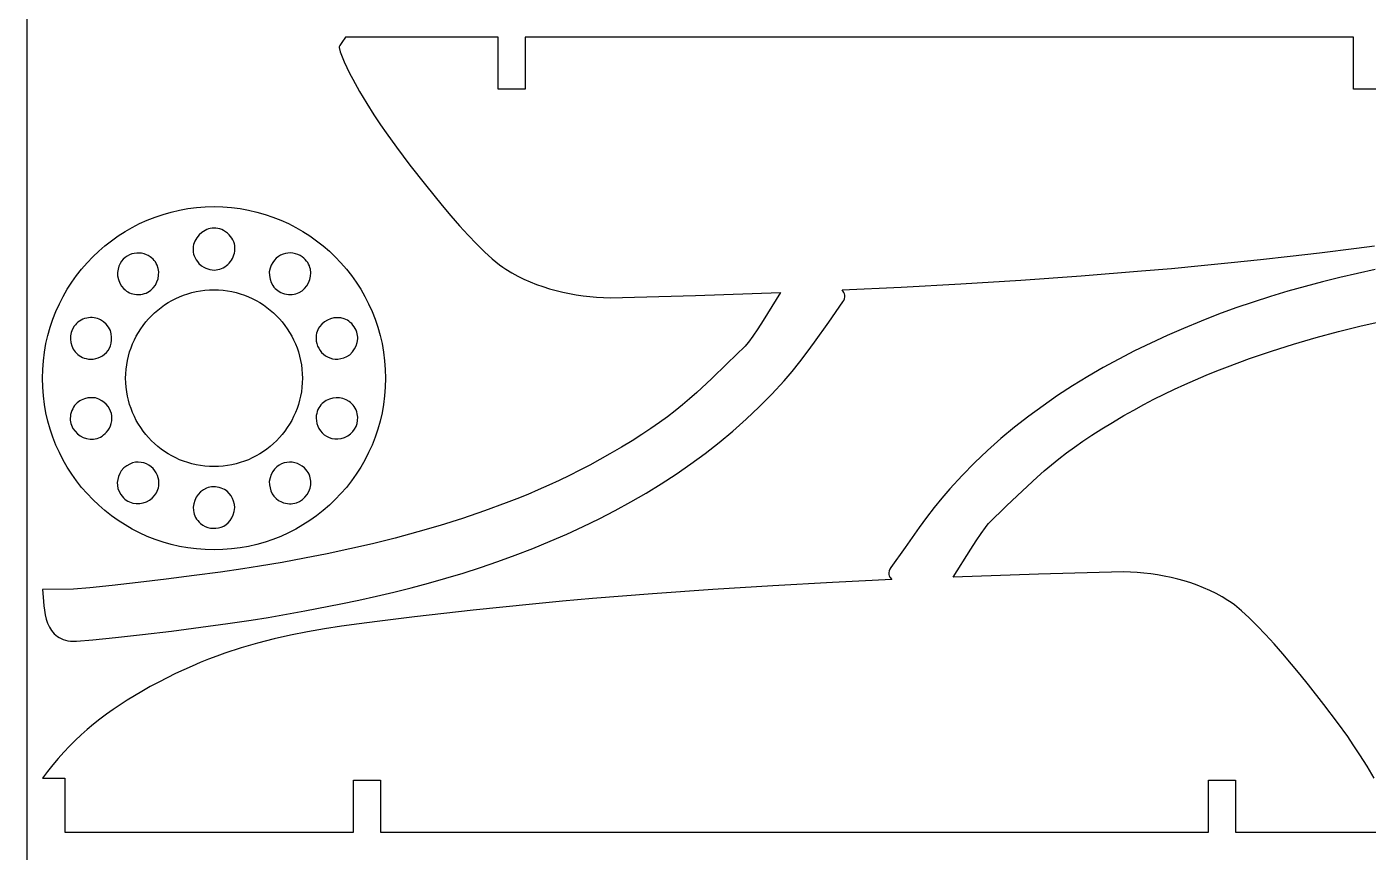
# Model space of a CAD drawing. Extents: x 169 to 749, y 15 to 895.
# Drawn here: x 458.7 to 587.7, y 253 to 332.3 of the extents above; entities that cross this region are included whole.
import ezdxf

# ---------------------------------------------------------------- set-up
doc = ezdxf.new("R2010")
doc.units = 0
doc.layers.get('0').update_dxf_attribs({"linetype": 'CONTINUOUS'})

msp = doc.modelspace()

# ---------------------------------------------------------------- linework, layer by layer
at = {"color": 0}
msp.add_line((458.703243, 895.036023), (458.703243, 15.036023), dxfattribs=at)
at = {"color": 4}
for p, q in [((488.754058, 330.41532), (488.74033, 330.341421)), ((488.74033, 330.341421), (488.858505, 329.922889)), ((488.810493, 330.528996), (488.754058, 330.41532)), ((489.003055, 330.823821), (488.810493, 330.528996)), ((489.36793, 331.320321), (489.003055, 330.823821)), ((504.04293, 331.320621), (489.36793, 331.320321)), ((504.04273, 326.321621), (504.04293, 331.320621)), ((506.64243, 331.320621), (506.64233, 326.321721)), ((586.31863, 331.322221), (506.64243, 331.320621)), ((586.31913, 326.323321), (586.31863, 331.322221)), ((488.858505, 329.922889), (489.024136, 329.4597)), ((489.024136, 329.4597), (489.231755, 328.958709)), ((489.231755, 328.958709), (489.475898, 328.426768)), ((489.475898, 328.426768), (489.751096, 327.870732)), ((489.751096, 327.870732), (490.051885, 327.297456)), ((490.051885, 327.297456), (490.708368, 326.126596)), ((490.708368, 326.126596), (491.401615, 324.969021)), ((506.64233, 326.321721), (504.04273, 326.321621)), ((588.91863, 326.323321), (586.31913, 326.323321)), ((491.401615, 324.969021), (492.087895, 323.879562)), ((492.087895, 323.879562), (492.723477, 322.913051)), ((492.723477, 322.913051), (493.26463, 322.124321)), ((493.26463, 322.124321), (494.258854, 320.748687)), ((494.258854, 320.748687), (495.545701, 319.040432)), ((495.545701, 319.040432), (497.042484, 317.128324)), ((497.042484, 317.128324), (497.843763, 316.136066)), ((497.843763, 316.136066), (498.666518, 315.141134)), ((473.384615, 314.706419), (474.197153, 314.851523)), ((474.197153, 314.851523), (475.022911, 314.956452)), ((475.022911, 314.956452), (475.860853, 315.02017)), ((475.860853, 315.02017), (476.70994, 315.04164)), ((476.70994, 315.04164), (477.559028, 315.02017)), ((477.559028, 315.02017), (478.39697, 314.956452)), ((478.39697, 314.956452), (479.222728, 314.851523)), ((479.222728, 314.851523), (480.035266, 314.706419)), ((498.666518, 315.141134), (499.500414, 314.159622)), ((469.556507, 313.414561), (470.287395, 313.744988)), ((470.287395, 313.744988), (471.036686, 314.040424)), ((471.036686, 314.040424), (471.803345, 314.299833)), ((471.803345, 314.299833), (472.586333, 314.522176)), ((472.586333, 314.522176), (473.384615, 314.706419)), ((480.035266, 314.706419), (480.833548, 314.522176)), ((480.833548, 314.522176), (481.616536, 314.299833)), ((481.616536, 314.299833), (482.383195, 314.040424)), ((482.383195, 314.040424), (483.132486, 313.744988)), ((483.132486, 313.744988), (483.863374, 313.414561)), ((499.500414, 314.159622), (500.335116, 313.207629)), ((467.484633, 312.223699), (468.15409, 312.65288)), ((468.15409, 312.65288), (468.84506, 313.050179)), ((468.84506, 313.050179), (469.556507, 313.414561)), ((483.863374, 313.414561), (484.574821, 313.050179)), ((484.574821, 313.050179), (485.265791, 312.65288)), ((485.265791, 312.65288), (485.935248, 312.223699)), ((500.335116, 313.207629), (501.160287, 312.301249)), ((501.160287, 312.301249), (501.965591, 311.456579)), ((465.615712, 310.75524), (466.214408, 311.273843)), ((466.214408, 311.273843), (466.837727, 311.763675)), ((466.837727, 311.763675), (467.484633, 312.223699)), ((485.935248, 312.223699), (486.582154, 311.763675)), ((486.582154, 311.763675), (487.205473, 311.273843)), ((487.205473, 311.273843), (487.804169, 310.75524)), ((501.965591, 311.456579), (502.740694, 310.689715)), ((583.04013, 310.602521), (586.622906, 311.041937)), ((586.622906, 311.041937), (588.350744, 311.269031)), ((464.496341, 309.635868), (465.042678, 310.208902)), ((465.042678, 310.208902), (465.615712, 310.75524)), ((487.804169, 310.75524), (488.377203, 310.208902)), ((488.377203, 310.208902), (488.92354, 309.635868)), ((502.740694, 310.689715), (503.475258, 310.016753)), ((503.475258, 310.016753), (504.158949, 309.45379)), ((574.544506, 309.660905), (577.394745, 309.959517)), ((577.394745, 309.959517), (580.227521, 310.273293)), ((580.227521, 310.273293), (583.04013, 310.602521)), ((463.027881, 307.766948), (463.487906, 308.413854)), ((463.487906, 308.413854), (463.977738, 309.037173)), ((463.977738, 309.037173), (464.496341, 309.635868)), ((488.92354, 309.635868), (489.442143, 309.037173)), ((489.442143, 309.037173), (489.931975, 308.413854)), ((489.931975, 308.413854), (490.392, 307.766948)), ((504.158949, 309.45379), (504.478487, 309.218588)), ((504.478487, 309.218588), (504.78143, 309.016921)), ((504.78143, 309.016921), (505.34952, 308.677918)), ((505.34952, 308.677918), (505.929898, 308.363882)), ((560.126005, 308.385184), (565.916052, 308.853158)), ((565.916052, 308.853158), (568.802456, 309.108014)), ((568.802456, 309.108014), (571.679509, 309.377166)), ((571.679509, 309.377166), (574.544506, 309.660905)), ((586.703953, 308.615983), (585.020801, 308.222526)), ((588.398097, 308.990204), (586.703953, 308.615983)), ((462.5987, 307.097491), (463.027881, 307.766948)), ((490.392, 307.766948), (490.82118, 307.097491)), ((505.929898, 308.363882), (506.521641, 308.074246)), ((506.521641, 308.074246), (507.123826, 307.808445)), ((507.123826, 307.808445), (507.735529, 307.565911)), ((507.735529, 307.565911), (508.355828, 307.34608)), ((508.355828, 307.34608), (508.983799, 307.148384)), ((508.983799, 307.148384), (509.618518, 306.972259)), ((537.13253, 307.027421), (542.812632, 307.294361)), ((542.812632, 307.294361), (548.552665, 307.608095)), ((548.552665, 307.608095), (554.331, 307.970932)), ((554.331, 307.970932), (560.126005, 308.385184)), ((581.677828, 307.366265), (580.013183, 306.897641)), ((583.34623, 307.806923), (581.677828, 307.366265)), ((585.020801, 308.222526), (583.34623, 307.806923)), ((461.837019, 305.695073), (462.201401, 306.40652)), ((462.201401, 306.40652), (462.5987, 307.097491)), ((490.82118, 307.097491), (491.21848, 306.40652)), ((491.21848, 306.40652), (491.582862, 305.695073)), ((509.618518, 306.972259), (510.259063, 306.817136)), ((510.259063, 306.817136), (510.90451, 306.682451)), ((510.90451, 306.682451), (511.553935, 306.567638)), ((511.553935, 306.567638), (512.206416, 306.472129)), ((512.206416, 306.472129), (512.86103, 306.395359)), ((512.86103, 306.395359), (513.516852, 306.336762)), ((513.516852, 306.336762), (514.17296, 306.295771)), ((514.17296, 306.295771), (514.82843, 306.271821)), ((514.82843, 306.271821), (523.018955, 306.509459)), ((523.018955, 306.509459), (531.20843, 306.776721)), ((531.20843, 306.776721), (529.531968, 304.103459)), ((535.847229, 303.933006), (537.20833, 305.872521)), ((537.297093, 306.789534), (537.13253, 307.027421)), ((537.20833, 305.872521), (537.297087, 306.022788)), ((537.297087, 306.022788), (537.361355, 306.187784)), ((537.368429, 306.667407), (537.297093, 306.789534)), ((537.361355, 306.187784), (537.397837, 306.360673)), ((537.40323, 306.534621), (537.368429, 306.667407)), ((537.397837, 306.360673), (537.40323, 306.534621)), ((576.685515, 305.864853), (575.017668, 305.294869)), ((578.349883, 306.39814), (576.685515, 305.864853)), ((580.013183, 306.897641), (578.349883, 306.39814)), ((461.211156, 304.214894), (461.506592, 304.964185)), ((461.506592, 304.964185), (461.837019, 305.695073)), ((491.582862, 305.695073), (491.913289, 304.964185)), ((491.913289, 304.964185), (492.208725, 304.214894)), ((573.343929, 304.685279), (571.661888, 304.033171)), ((575.017668, 305.294869), (573.343929, 304.685279)), ((460.729404, 302.665248), (460.951748, 303.448236)), ((460.951748, 303.448236), (461.211156, 304.214894)), ((492.208725, 304.214894), (492.468133, 303.448236)), ((492.468133, 303.448236), (492.690477, 302.665248)), ((529.014201, 303.302203), (528.529173, 302.579388)), ((529.531968, 304.103459), (529.014201, 303.302203)), ((534.477643, 301.997896), (535.847229, 303.933006)), ((569.96913, 303.335636), (568.385996, 302.644861)), ((571.661888, 304.033171), (569.96913, 303.335636)), ((584.89249, 303.027357), (587.069182, 303.5693)), ((587.069182, 303.5693), (589.250107, 304.072239)), ((460.545162, 301.866966), (460.729404, 302.665248)), ((492.690477, 302.665248), (492.874719, 301.866966)), ((528.112983, 302.000825), (527.941983, 301.786202)), ((528.529173, 302.579388), (528.112983, 302.000825)), ((533.776341, 301.043355), (534.477643, 301.997896)), ((568.385996, 302.644861), (566.819976, 301.922784)), ((580.567918, 301.817036), (582.724058, 302.444053)), ((582.724058, 302.444053), (584.89249, 303.027357)), ((460.295128, 300.228669), (460.400058, 301.054428)), ((460.400058, 301.054428), (460.545162, 301.866966)), ((492.874719, 301.866966), (493.019823, 301.054428)), ((493.019823, 301.054428), (493.124753, 300.228669)), ((527.80173, 301.632321), (526.078509, 299.945134)), ((527.941983, 301.786202), (527.80173, 301.632321)), ((533.056926, 300.103549), (533.776341, 301.043355)), ((565.272493, 301.168314), (563.744968, 300.380359)), ((566.819976, 301.922784), (565.272493, 301.168314)), ((576.308629, 300.42244), (578.428098, 301.14395)), ((578.428098, 301.14395), (580.567918, 301.817036)), ((460.20994, 298.54164), (460.23141, 299.390728)), ((460.23141, 299.390728), (460.295128, 300.228669)), ((493.124753, 300.228669), (493.188471, 299.390728)), ((493.188471, 299.390728), (493.20994, 298.54164)), ((526.078509, 299.945134), (524.556479, 298.47586)), ((532.314066, 299.183023), (533.056926, 300.103549)), ((562.238823, 299.557829), (560.755479, 298.699632)), ((563.744968, 300.380359), (562.238823, 299.557829)), ((573.176397, 299.244232), (574.21354, 299.650153)), ((574.21354, 299.650153), (576.308629, 300.42244)), ((460.23141, 297.692552), (460.20994, 298.54164)), ((493.20994, 298.54164), (493.188471, 297.692552)), ((524.556479, 298.47586), (523.148803, 297.171308)), ((530.36528, 297.011443), (531.54243, 298.286321)), ((531.54243, 298.286321), (532.314066, 299.183023)), ((560.755479, 298.699632), (559.296358, 297.804677)), ((570.11262, 297.943826), (571.125433, 298.391362)), ((571.125433, 298.391362), (572.14686, 298.824733)), ((572.14686, 298.824733), (573.176397, 299.244232)), ((460.295128, 296.854611), (460.23141, 297.692552)), ((460.400058, 296.028852), (460.295128, 296.854611)), ((493.124753, 296.854611), (493.019823, 296.028852)), ((493.188471, 297.692552), (493.124753, 296.854611)), ((523.148803, 297.171308), (522.46071, 296.564179)), ((529.151113, 295.783143), (530.36528, 297.011443)), ((557.86288, 296.871873), (556.456469, 295.900129)), ((559.296358, 297.804677), (557.86288, 296.871873)), ((567.130898, 296.513276), (568.114848, 297.005077)), ((568.114848, 297.005077), (569.108924, 297.481829)), ((569.108924, 297.481829), (570.11262, 297.943826)), ((460.545162, 295.216314), (460.400058, 296.028852)), ((493.019823, 296.028852), (492.874719, 295.216314)), ((521.768643, 295.978284), (521.061745, 295.406972)), ((522.46071, 296.564179), (521.768643, 295.978284)), ((527.901352, 294.60033), (529.151113, 295.783143)), ((556.456469, 295.900129), (555.078545, 294.888354)), ((565.195385, 295.48335), (566.157575, 296.006132)), ((566.157575, 296.006132), (567.130898, 296.513276)), ((460.729404, 294.418032), (460.545162, 295.216314)), ((460.951748, 293.635044), (460.729404, 294.418032)), ((492.690477, 294.418032), (492.468133, 293.635044)), ((492.874719, 295.216314), (492.690477, 294.418032)), ((519.560041, 294.281505), (518.743526, 293.714051)), ((520.329163, 294.843596), (519.560041, 294.281505)), ((521.061745, 295.406972), (520.329163, 294.843596)), ((526.617418, 293.461913), (527.901352, 294.60033)), ((555.078545, 294.888354), (553.730529, 293.835456)), ((562.106367, 293.6658), (563.130192, 294.289238)), ((563.130192, 294.289238), (564.24483, 294.944636)), ((564.24483, 294.944636), (565.195385, 295.48335)), ((461.211156, 292.868386), (460.951748, 293.635044)), ((492.468133, 293.635044), (492.208725, 292.868386)), ((517.868762, 293.134585), (516.924894, 292.536457)), ((518.743526, 293.714051), (517.868762, 293.134585)), ((525.300732, 292.366801), (526.617418, 293.461913)), ((553.730529, 293.835456), (552.413843, 292.740344)), ((560.287735, 292.488206), (561.162499, 293.067673)), ((561.162499, 293.067673), (562.106367, 293.6658)), ((461.506592, 292.119095), (461.211156, 292.868386)), ((461.837019, 291.388207), (461.506592, 292.119095)), ((491.913289, 292.119095), (491.582862, 291.388207)), ((492.208725, 292.868386), (491.913289, 292.119095)), ((515.901068, 291.913019), (514.78643, 291.257621)), ((516.924894, 292.536457), (515.901068, 291.913019)), ((523.952716, 291.313903), (525.300732, 292.366801)), ((552.413843, 292.740344), (551.129909, 291.601927)), ((558.702098, 291.358662), (559.47122, 291.920752)), ((559.47122, 291.920752), (560.287735, 292.488206)), ((462.201401, 290.676759), (461.837019, 291.388207)), ((462.5987, 289.985789), (462.201401, 290.676759)), ((491.21848, 290.676759), (490.82118, 289.985789)), ((491.582862, 291.388207), (491.21848, 290.676759)), ((513.835876, 290.718907), (512.873686, 290.196125)), ((514.78643, 291.257621), (513.835876, 290.718907)), ((522.574792, 290.302128), (523.952716, 291.313903)), ((549.880148, 290.419114), (548.665981, 289.190814)), ((551.129909, 291.601927), (549.880148, 290.419114)), ((557.262618, 290.223973), (557.969516, 290.795285)), ((557.969516, 290.795285), (558.702098, 291.358662)), ((463.027881, 289.316332), (462.5987, 289.985789)), ((463.487906, 288.669426), (463.027881, 289.316332)), ((490.392, 289.316332), (489.931975, 288.669426)), ((490.82118, 289.985789), (490.392, 289.316332)), ((510.916413, 289.19718), (509.922337, 288.720428)), ((511.900363, 289.688981), (510.916413, 289.19718)), ((512.873686, 290.196125), (511.900363, 289.688981)), ((519.734903, 288.39758), (521.16838, 289.330384)), ((521.16838, 289.330384), (522.574792, 290.302128)), ((548.665981, 289.190814), (547.48883, 287.915936)), ((555.882458, 289.030949), (556.57055, 289.638078)), ((556.57055, 289.638078), (557.262618, 290.223973)), ((463.977738, 288.046107), (463.487906, 288.669426)), ((464.496341, 287.447412), (463.977738, 288.046107)), ((489.442143, 288.046107), (488.92354, 287.447412)), ((489.931975, 288.669426), (489.442143, 288.046107)), ((507.905828, 287.810895), (506.884401, 287.377524)), ((508.918641, 288.258431), (507.905828, 287.810895)), ((509.922337, 288.720428), (508.918641, 288.258431)), ((518.275782, 287.502625), (519.734903, 288.39758)), ((547.48883, 287.915936), (546.717195, 287.019234)), ((554.474782, 287.726397), (555.882458, 289.030949)), ((465.042678, 286.874377), (464.496341, 287.447412)), ((465.615712, 286.32804), (465.042678, 286.874377)), ((488.377203, 286.874377), (487.804169, 286.32804)), ((488.92354, 287.447412), (488.377203, 286.874377)), ((504.817721, 286.552104), (502.722632, 285.779817)), ((505.854864, 286.958026), (504.817721, 286.552104)), ((506.884401, 287.377524), (505.854864, 286.958026)), ((515.286293, 285.821898), (516.792438, 286.644428)), ((516.792438, 286.644428), (518.275782, 287.502625)), ((546.717195, 287.019234), (545.974335, 286.098708)), ((552.952752, 286.257123), (554.474782, 287.726397)), ((466.214408, 285.809437), (465.615712, 286.32804)), ((466.837727, 285.319605), (466.214408, 285.809437)), ((467.484633, 284.85958), (466.837727, 285.319605)), ((486.582154, 285.319605), (485.935248, 284.85958)), ((487.205473, 285.809437), (486.582154, 285.319605)), ((487.804169, 286.32804), (487.205473, 285.809437)), ((502.722632, 285.779817), (500.603163, 285.058307)), ((513.758768, 285.033943), (515.286293, 285.821898)), ((545.974335, 286.098708), (545.25492, 285.158902)), ((551.22953, 284.569936), (552.952752, 286.257123)), ((468.15409, 284.4304), (467.484633, 284.85958)), ((468.84506, 284.033101), (468.15409, 284.4304)), ((469.556507, 283.668719), (468.84506, 284.033101)), ((484.574821, 284.033101), (483.863374, 283.668719)), ((485.265791, 284.4304), (484.574821, 284.033101)), ((485.935248, 284.85958), (485.265791, 284.4304)), ((498.463343, 284.385221), (496.307203, 283.758204)), ((500.603163, 285.058307), (498.463343, 284.385221)), ((510.645265, 283.557396), (512.211285, 284.279473)), ((512.211285, 284.279473), (513.758768, 285.033943)), ((544.553618, 284.204361), (543.184032, 282.269252)), ((545.25492, 285.158902), (544.553618, 284.204361)), ((550.502088, 283.622869), (550.918278, 284.201432)), ((550.918278, 284.201432), (551.089278, 284.416055)), ((551.089278, 284.416055), (551.22953, 284.569936)), ((470.287395, 283.338291), (469.556507, 283.668719)), ((471.036686, 283.042855), (470.287395, 283.338291)), ((471.803345, 282.783447), (471.036686, 283.042855)), ((472.586333, 282.561104), (471.803345, 282.783447)), ((481.616536, 282.783447), (480.833548, 282.561104)), ((482.383195, 283.042855), (481.616536, 282.783447)), ((483.132486, 283.338291), (482.383195, 283.042855)), ((483.863374, 283.668719), (483.132486, 283.338291)), ((491.962078, 282.632957), (489.781154, 282.130018)), ((494.138771, 283.1749), (491.962078, 282.632957)), ((496.307203, 283.758204), (494.138771, 283.1749)), ((507.369373, 282.169086), (509.06213, 282.866621)), ((509.06213, 282.866621), (510.645265, 283.557396)), ((549.499293, 282.098798), (550.01706, 282.900055)), ((550.01706, 282.900055), (550.502088, 283.622869)), ((473.384615, 282.376861), (472.586333, 282.561104)), ((474.197153, 282.231757), (473.384615, 282.376861)), ((475.022911, 282.126828), (474.197153, 282.231757)), ((475.860853, 282.06311), (475.022911, 282.126828)), ((476.70994, 282.04164), (475.860853, 282.06311)), ((477.559028, 282.06311), (476.70994, 282.04164)), ((478.39697, 282.126828), (477.559028, 282.06311)), ((479.222728, 282.231757), (478.39697, 282.126828)), ((480.035266, 282.376861), (479.222728, 282.231757)), ((480.833548, 282.561104), (480.035266, 282.376861)), ((487.600027, 281.66373), (485.422728, 281.231737)), ((489.781154, 282.130018), (487.600027, 281.66373)), ((504.013593, 280.907388), (505.687332, 281.516978)), ((505.687332, 281.516978), (507.369373, 282.169086)), ((543.184032, 282.269252), (541.82293, 280.329736)), ((547.82283, 279.425536), (549.499293, 282.098798)), ((479.479338, 280.21175), (477.318188, 279.905207)), ((481.09573, 280.461221), (479.479338, 280.21175)), ((483.253286, 280.831686), (481.09573, 280.461221)), ((485.422728, 281.231737), (483.253286, 280.831686)), ((500.681378, 279.804117), (502.345746, 280.337404)), ((502.345746, 280.337404), (504.013593, 280.907388)), ((541.669905, 280.014461), (541.633424, 279.841542)), ((541.734174, 280.179467), (541.669905, 280.014461)), ((541.82293, 280.329736), (541.734174, 280.179467)), ((469.404884, 278.892466), (466.903391, 278.606954)), ((472.097093, 279.220634), (469.404884, 278.892466)), ((474.796151, 279.566524), (472.097093, 279.220634)), ((477.318188, 279.905207), (474.796151, 279.566524)), ((495.68503, 278.395334), (497.353432, 278.835992)), ((497.353432, 278.835992), (499.018078, 279.304616)), ((499.018078, 279.304616), (500.681378, 279.804117)), ((536.218629, 278.907896), (530.478596, 278.594161)), ((541.89873, 279.174836), (536.218629, 278.907896)), ((541.633424, 279.841542), (541.62803, 279.667536)), ((541.62803, 279.667536), (541.662832, 279.534808)), ((541.662832, 279.534808), (541.734168, 279.412711)), ((541.734168, 279.412711), (541.89873, 279.174836)), ((556.012305, 279.692786), (547.82283, 279.425536)), ((564.20283, 279.930336), (556.012305, 279.692786)), ((564.858301, 279.906387), (564.20283, 279.930336)), ((565.514409, 279.865399), (564.858301, 279.906387)), ((566.170231, 279.806807), (565.514409, 279.865399)), ((566.824845, 279.730044), (566.170231, 279.806807)), ((567.477326, 279.634543), (566.824845, 279.730044)), ((568.126751, 279.519737), (567.477326, 279.634543)), ((568.772198, 279.385061), (568.126751, 279.519737)), ((569.412743, 279.229948), (568.772198, 279.385061)), ((570.047462, 279.053832), (569.412743, 279.229948)), ((570.675433, 278.856146), (570.047462, 279.053832)), ((571.295732, 278.636323), (570.675433, 278.856146)), ((463.20803, 278.263621), (460.20993, 278.232221)), ((460.20993, 278.232221), (460.260793, 277.481269)), ((460.260793, 277.481269), (460.332318, 276.652454)), ((464.776484, 278.389028), (463.20803, 278.263621)), ((466.903391, 278.606954), (464.776484, 278.389028)), ((490.633164, 277.212053), (492.327308, 277.586274)), ((492.327308, 277.586274), (494.01046, 277.979731)), ((494.01046, 277.979731), (495.68503, 278.395334)), ((518.905255, 277.817061), (513.115209, 277.349074)), ((524.700261, 278.23132), (518.905255, 277.817061)), ((530.478596, 278.594161), (524.700261, 278.23132)), ((571.907435, 278.393797), (571.295732, 278.636323)), ((572.50962, 278.128002), (571.907435, 278.393797)), ((573.101363, 277.838371), (572.50962, 278.128002)), ((573.681741, 277.524338), (573.101363, 277.838371)), ((574.24983, 277.185336), (573.681741, 277.524338)), ((460.332318, 276.652454), (460.388561, 276.22682)), ((460.388561, 276.22682), (460.465249, 275.803288)), ((481.91313, 275.527621), (485.460654, 276.1757)), ((485.460654, 276.1757), (488.925615, 276.854157)), ((488.925615, 276.854157), (490.633164, 277.212053)), ((501.636516, 276.242673), (498.80374, 275.928881)), ((504.486755, 276.541299), (501.636516, 276.242673)), ((507.351752, 276.825048), (504.486755, 276.541299)), ((510.228805, 277.094211), (507.351752, 276.825048)), ((513.115209, 277.349074), (510.228805, 277.094211)), ((574.552774, 276.983669), (574.24983, 277.185336)), ((574.872312, 276.748467), (574.552774, 276.983669)), ((575.556003, 276.185504), (574.872312, 276.748467)), ((576.290567, 275.512542), (575.556003, 276.185504)), ((460.465249, 275.803288), (460.567475, 275.389046)), ((460.567475, 275.389046), (460.70033, 274.991284)), ((460.70033, 274.991284), (460.86891, 274.617189)), ((475.434584, 274.5925), (478.055245, 274.944352)), ((478.055245, 274.944352), (480.281951, 275.264677)), ((480.281951, 275.264677), (481.91313, 275.527621)), ((490.680517, 274.933135), (488.988702, 274.692578)), ((492.408355, 275.160224), (490.680517, 274.933135)), ((495.99113, 275.599636), (492.408355, 275.160224)), ((498.80374, 275.928881), (495.99113, 275.599636)), ((577.06567, 274.745678), (576.290567, 275.512542)), ((460.86891, 274.617189), (461.078305, 274.273953)), ((461.078305, 274.273953), (461.199901, 274.116152)), ((461.199901, 274.116152), (461.333611, 273.968762)), ((461.333611, 273.968762), (461.480071, 273.832681)), ((461.480071, 273.832681), (461.639918, 273.708807)), ((461.639918, 273.708807), (461.813789, 273.598039)), ((461.813789, 273.598039), (462.002321, 273.501276)), ((465.043865, 273.386841), (467.22461, 273.60629)), ((467.22461, 273.60629), (469.817694, 273.897617)), ((469.817694, 273.897617), (472.621543, 274.234971)), ((472.621543, 274.234971), (475.434584, 274.5925)), ((484.081811, 273.826001), (482.486505, 273.467473)), ((485.694107, 274.145421), (484.081811, 273.826001)), ((487.328152, 274.432143), (485.694107, 274.145421)), ((488.988702, 274.692578), (487.328152, 274.432143)), ((577.870974, 273.901008), (577.06567, 274.745678)), ((578.696145, 272.994628), (577.870974, 273.901008)), ((462.002321, 273.501276), (462.206149, 273.419417)), ((462.206149, 273.419417), (462.425912, 273.353359)), ((462.425912, 273.353359), (462.662244, 273.304002)), ((462.662244, 273.304002), (462.915784, 273.272244)), ((462.915784, 273.272244), (463.187167, 273.258985)), ((463.187167, 273.258985), (463.47703, 273.265121)), ((463.47703, 273.265121), (465.043865, 273.386841)), ((479.327832, 272.607459), (477.754948, 272.093153)), ((480.903432, 273.06343), (479.327832, 272.607459)), ((482.486505, 273.467473), (480.903432, 273.06343)), ((579.530847, 272.042635), (578.696145, 272.994628)), ((475.390305, 271.198291), (474.598294, 270.863892)), ((476.180021, 271.5141), (475.390305, 271.198291)), ((476.968037, 271.81212), (476.180021, 271.5141)), ((477.754948, 272.093153), (476.968037, 271.81212)), ((580.364743, 271.061123), (579.530847, 272.042635)), ((581.187498, 270.066191), (580.364743, 271.061123)), ((472.202545, 269.741141), (471.395407, 269.32437)), ((473.005009, 270.136118), (472.202545, 269.741141)), ((473.803394, 270.510101), (473.005009, 270.136118)), ((474.598294, 270.863892), (473.803394, 270.510101)), ((581.988777, 269.073933), (581.187498, 270.066191)), ((469.76473, 268.422236), (469.054006, 268.002784)), ((470.583001, 268.885001), (469.76473, 268.422236)), ((471.395407, 269.32437), (470.583001, 268.885001)), ((583.48556, 267.161825), (581.988777, 269.073933)), ((467.680806, 267.136869), (467.017896, 266.68828)), ((468.359437, 267.574683), (467.680806, 267.136869)), ((469.054006, 268.002784), (468.359437, 267.574683)), ((584.772407, 265.45357), (583.48556, 267.161825)), ((466.370489, 266.227852), (465.738366, 265.754523)), ((467.017896, 266.68828), (466.370489, 266.227852)), ((464.519105, 264.764911), (463.931532, 264.246501)), ((465.121311, 265.267231), (464.519105, 264.764911)), ((465.738366, 265.754523), (465.121311, 265.267231)), ((585.76663, 264.077936), (584.772407, 265.45357)), ((463.358373, 263.710939), (462.799411, 263.157161)), ((463.931532, 264.246501), (463.358373, 263.710939)), ((586.307784, 263.289206), (585.76663, 264.077936)), ((586.943366, 262.322695), (586.307784, 263.289206)), ((461.723205, 261.990707), (461.205527, 261.375905)), ((462.254427, 262.584105), (461.723205, 261.990707)), ((462.799411, 263.157161), (462.254427, 262.584105)), ((587.629646, 261.233236), (586.943366, 262.322695)), ((460.701175, 260.738635), (460.20993, 260.077836)), ((461.205527, 261.375905), (460.701175, 260.738635)), ((588.322893, 260.075661), (587.629646, 261.233236)), ((460.20993, 260.077836), (462.36833, 260.077836)), ((462.36833, 260.077836), (462.36903, 254.879436)), ((490.11313, 254.880036), (490.11263, 259.878836)), ((490.11263, 259.878836), (492.71213, 259.878836)), ((492.71213, 259.878836), (492.71263, 254.880036)), ((572.38883, 254.881536), (572.38893, 259.880536)), ((572.38893, 259.880536), (574.98853, 259.880636)), ((574.98853, 259.880636), (574.98833, 254.881536)), ((462.36903, 254.879436), (490.11313, 254.880036)), ((492.71263, 254.880036), (572.38883, 254.881536)), ((574.98833, 254.881536), (589.66333, 254.881936))]:
    msp.add_line(p, q, dxfattribs=at)
at = {"color": 7}
for p, q in [((475.27334, 312.32019), (475.047831, 312.039134)), ((475.541211, 312.561229), (475.27334, 312.32019)), ((475.688792, 312.66437), (475.541211, 312.561229)), ((475.844276, 312.754662), (475.688792, 312.66437)), ((476.006767, 312.831154), (475.844276, 312.754662)), ((476.175369, 312.892899), (476.006767, 312.831154)), ((476.349187, 312.938948), (476.175369, 312.892899)), ((476.527325, 312.968352), (476.349187, 312.938948)), ((476.708886, 312.980163), (476.527325, 312.968352)), ((476.892976, 312.973432), (476.708886, 312.980163)), ((477.078698, 312.94721), (476.892976, 312.973432)), ((477.265157, 312.900549), (477.078698, 312.94721)), ((477.451456, 312.8325), (477.265157, 312.900549)), ((477.6367, 312.742115), (477.451456, 312.8325)), ((477.819994, 312.628444), (477.6367, 312.742115)), ((478.00044, 312.49054), (477.819994, 312.628444)), ((478.167239, 312.336111), (478.00044, 312.49054)), ((478.310585, 312.174327), (478.167239, 312.336111)), ((474.697131, 311.031752), (474.695604, 310.849869)), ((474.716415, 311.211221), (474.697131, 311.031752)), ((474.75256, 311.387326), (474.716415, 311.211221)), ((474.80467, 311.559118), (474.75256, 311.387326)), ((474.871849, 311.725649), (474.80467, 311.559118)), ((474.953201, 311.885971), (474.871849, 311.725649)), ((475.047831, 312.039134), (474.953201, 311.885971)), ((478.431246, 312.006287), (478.310585, 312.174327)), ((478.529992, 311.833091), (478.431246, 312.006287)), ((478.607591, 311.655841), (478.529992, 311.833091)), ((478.664812, 311.475635), (478.607591, 311.655841)), ((478.702422, 311.293574), (478.664812, 311.475635)), ((478.721192, 311.110759), (478.702422, 311.293574)), ((478.721889, 310.928288), (478.721192, 311.110759)), ((467.815571, 309.786531), (467.676059, 309.562106)), ((467.978515, 309.98328), (467.815571, 309.786531)), ((468.161763, 310.152306), (467.978515, 309.98328)), ((468.36219, 310.293565), (468.161763, 310.152306)), ((468.576671, 310.40701), (468.36219, 310.293565)), ((468.802079, 310.492597), (468.576671, 310.40701)), ((469.035288, 310.550279), (468.802079, 310.492597)), ((469.273172, 310.580012), (469.035288, 310.550279)), ((469.512605, 310.58175), (469.273172, 310.580012)), ((469.750462, 310.555447), (469.512605, 310.58175)), ((469.983615, 310.501059), (469.750462, 310.555447)), ((470.20894, 310.41854), (469.983615, 310.501059)), ((470.391392, 310.328701), (470.20894, 310.41854)), ((470.557688, 310.22695), (470.391392, 310.328701)), ((470.708075, 310.114287), (470.557688, 310.22695)), ((470.8428, 309.99171), (470.708075, 310.114287)), ((470.962112, 309.86022), (470.8428, 309.99171)), ((471.066258, 309.720816), (470.962112, 309.86022)), ((471.155485, 309.574496), (471.066258, 309.720816)), ((474.695604, 310.849869), (474.712728, 310.666518)), ((474.712728, 310.666518), (474.749401, 310.48265)), ((474.749401, 310.48265), (474.806518, 310.299212)), ((474.806518, 310.299212), (474.884975, 310.117153)), ((474.884975, 310.117153), (474.985667, 309.937423)), ((474.985667, 309.937423), (475.10949, 309.760969)), ((475.10949, 309.760969), (475.25734, 309.58874)), ((478.16909, 309.612959), (478.285303, 309.753065)), ((478.285303, 309.753065), (478.389592, 309.902317)), ((478.389592, 309.902317), (478.481189, 310.059615)), ((478.481189, 310.059615), (478.559325, 310.223859)), ((478.559325, 310.223859), (478.623232, 310.393948)), ((478.623232, 310.393948), (478.67214, 310.568782)), ((478.67214, 310.568782), (478.705282, 310.747263)), ((478.705282, 310.747263), (478.721889, 310.928288)), ((482.521465, 309.891909), (482.358999, 309.666176)), ((482.704801, 310.084709), (482.521465, 309.891909)), ((482.905842, 310.245182), (482.704801, 310.084709)), ((483.121426, 310.373933), (482.905842, 310.245182)), ((483.34839, 310.471565), (483.121426, 310.373933)), ((483.583572, 310.538684), (483.34839, 310.471565)), ((483.823808, 310.575895), (483.583572, 310.538684)), ((484.065935, 310.583801), (483.823808, 310.575895)), ((484.30679, 310.563009), (484.065935, 310.583801)), ((484.543212, 310.514122), (484.30679, 310.563009)), ((484.772036, 310.437745), (484.543212, 310.514122)), ((484.9901, 310.334483), (484.772036, 310.437745)), ((485.19424, 310.20494), (484.9901, 310.334483)), ((485.352595, 310.078843), (485.19424, 310.20494)), ((485.492837, 309.944627), (485.352595, 310.078843)), ((485.61541, 309.803203), (485.492837, 309.944627)), ((485.720759, 309.655482), (485.61541, 309.803203)), ((467.429369, 308.72322), (467.41484, 308.38854)), ((467.479832, 309.030404), (467.429369, 308.72322)), ((467.563104, 309.310048), (467.479832, 309.030404)), ((467.676059, 309.562106), (467.563104, 309.310048)), ((471.230042, 309.42226), (471.155485, 309.574496)), ((471.336133, 309.104039), (471.230042, 309.42226)), ((471.328053, 308.111327), (471.383158, 308.440578)), ((471.386511, 308.774147), (471.336133, 309.104039)), ((471.383158, 308.440578), (471.386511, 308.774147)), ((475.25734, 309.58874), (475.51774, 309.35694)), ((475.51774, 309.35694), (475.720571, 309.227846)), ((475.720571, 309.227846), (475.923008, 309.124399)), ((475.923008, 309.124399), (476.124282, 309.0455)), ((476.124282, 309.0455), (476.323625, 308.990048)), ((476.323625, 308.990048), (476.520267, 308.956943)), ((476.520267, 308.956943), (476.713441, 308.945084)), ((476.713441, 308.945084), (476.902377, 308.953373)), ((476.902377, 308.953373), (477.086308, 308.980709)), ((477.086308, 308.980709), (477.264464, 309.025991)), ((477.264464, 309.025991), (477.436076, 309.08812)), ((477.436076, 309.08812), (477.600377, 309.165995)), ((477.600377, 309.165995), (477.756598, 309.258516)), ((477.756598, 309.258516), (477.903969, 309.364584)), ((477.903969, 309.364584), (478.041723, 309.483099)), ((478.041723, 309.483099), (478.16909, 309.612959)), ((482.109323, 309.113497), (482.02844, 308.78534)), ((482.02844, 308.78534), (482.046729, 308.411515)), ((482.046729, 308.411515), (482.111708, 308.060231)), ((482.220564, 309.406907), (482.109323, 309.113497)), ((482.358999, 309.666176), (482.220564, 309.406907)), ((485.809328, 309.502375), (485.720759, 309.655482)), ((485.881561, 309.344792), (485.809328, 309.502375)), ((485.937902, 309.183644), (485.881561, 309.344792)), ((485.978797, 309.019841), (485.937902, 309.183644)), ((486.016021, 308.687917), (485.978797, 309.019841)), ((485.996787, 308.356303), (486.016021, 308.687917)), ((467.41484, 308.38854), (467.50675, 308.025173)), ((467.50675, 308.025173), (467.640308, 307.69322)), ((467.640308, 307.69322), (467.814541, 307.396805)), ((467.814541, 307.396805), (468.028478, 307.140052)), ((468.028478, 307.140052), (468.150032, 307.027838)), ((470.629733, 306.997401), (470.872037, 307.229432)), ((470.872037, 307.229432), (471.070512, 307.49776)), ((471.070512, 307.49776), (471.223177, 307.79439)), ((471.223177, 307.79439), (471.328053, 308.111327)), ((482.111708, 308.060231), (482.223363, 307.735669)), ((482.223363, 307.735669), (482.381678, 307.442015)), ((482.381678, 307.442015), (482.478329, 307.308085)), ((482.478329, 307.308085), (482.586639, 307.183451)), ((482.586639, 307.183451), (482.706606, 307.068636)), ((485.178159, 306.957903), (485.426365, 307.178675)), ((485.426365, 307.178675), (485.635886, 307.436187)), ((485.635886, 307.436187), (485.803165, 307.723152)), ((485.803165, 307.723152), (485.924651, 308.032286)), ((485.924651, 308.032286), (485.996787, 308.356303)), ((468.150032, 307.027838), (468.281148, 306.927086)), ((468.281148, 306.927086), (468.421704, 306.838311)), ((468.421704, 306.838311), (468.57158, 306.762029)), ((468.57158, 306.762029), (468.730652, 306.698755)), ((468.730652, 306.698755), (468.898801, 306.649006)), ((468.898801, 306.649006), (469.075904, 306.613295)), ((469.075904, 306.613295), (469.26184, 306.59214)), ((469.26184, 306.59214), (469.465112, 306.586554)), ((469.465112, 306.586554), (469.659654, 306.599036)), ((469.659654, 306.599036), (469.845219, 306.628588)), ((469.845219, 306.628588), (470.021561, 306.674208)), ((470.021561, 306.674208), (470.18843, 306.7349)), ((470.18843, 306.7349), (470.34558, 306.809662)), ((470.34558, 306.809662), (470.492764, 306.897495)), ((470.492764, 306.897495), (470.629733, 306.997401)), ((471.957519, 305.589968), (472.30239, 305.811062)), ((472.30239, 305.811062), (472.658345, 306.015732)), ((472.658345, 306.015732), (473.024848, 306.203444)), ((473.024848, 306.203444), (473.401365, 306.373665)), ((473.401365, 306.373665), (473.787364, 306.52586)), ((473.787364, 306.52586), (474.182308, 306.659495)), ((474.182308, 306.659495), (474.585665, 306.774036)), ((474.585665, 306.774036), (474.9969, 306.868949)), ((474.9969, 306.868949), (475.415479, 306.9437)), ((475.415479, 306.9437), (475.840868, 306.997755)), ((475.840868, 306.997755), (476.272533, 307.03058)), ((476.272533, 307.03058), (476.70994, 307.04164)), ((476.70994, 307.04164), (477.147348, 307.03058)), ((477.147348, 307.03058), (477.579013, 306.997755)), ((477.579013, 306.997755), (478.004402, 306.9437)), ((478.004402, 306.9437), (478.422981, 306.868949)), ((478.422981, 306.868949), (478.834216, 306.774036)), ((478.834216, 306.774036), (479.237573, 306.659495)), ((479.237573, 306.659495), (479.632517, 306.52586)), ((479.632517, 306.52586), (480.018515, 306.373665)), ((480.018515, 306.373665), (480.395033, 306.203444)), ((480.395033, 306.203444), (480.761536, 306.015732)), ((480.761536, 306.015732), (481.117491, 305.811062)), ((481.117491, 305.811062), (481.462362, 305.589968)), ((482.706606, 307.068636), (482.83823, 306.964162)), ((482.83823, 306.964162), (482.981506, 306.870552)), ((482.981506, 306.870552), (483.136435, 306.78833)), ((483.136435, 306.78833), (483.303014, 306.718018)), ((483.303014, 306.718018), (483.48124, 306.66014)), ((483.48124, 306.66014), (483.677793, 306.614432)), ((483.677793, 306.614432), (483.869562, 306.587928)), ((483.869562, 306.587928), (484.056102, 306.579715)), ((484.056102, 306.579715), (484.236969, 306.588883)), ((484.236969, 306.588883), (484.411718, 306.614523)), ((484.411718, 306.614523), (484.579907, 306.655722)), ((484.579907, 306.655722), (484.741089, 306.71157)), ((484.741089, 306.71157), (484.894822, 306.781157)), ((484.894822, 306.781157), (485.178159, 306.957903)), ((470.418094, 304.25684), (470.69954, 304.55204)), ((470.69954, 304.55204), (470.994741, 304.833487)), ((470.994741, 304.833487), (471.30316, 305.100647)), ((471.30316, 305.100647), (471.624264, 305.352985)), ((471.624264, 305.352985), (471.957519, 305.589968)), ((481.462362, 305.589968), (481.795617, 305.352985)), ((481.795617, 305.352985), (482.116721, 305.100647)), ((482.116721, 305.100647), (482.42514, 304.833487)), ((482.42514, 304.833487), (482.72034, 304.55204)), ((482.72034, 304.55204), (483.001787, 304.25684)), ((463.099771, 303.26386), (462.984265, 302.951737)), ((463.267264, 303.553581), (463.099771, 303.26386)), ((463.370598, 303.687496), (463.267264, 303.553581)), ((463.487041, 303.812758), (463.370598, 303.687496)), ((463.616628, 303.92835), (463.487041, 303.812758)), ((463.759398, 304.033254), (463.616628, 303.92835)), ((463.915387, 304.126452), (463.759398, 304.033254)), ((464.084632, 304.206927), (463.915387, 304.126452)), ((464.267171, 304.273663), (464.084632, 304.206927)), ((464.46304, 304.32564), (464.267171, 304.273663)), ((464.647344, 304.357977), (464.46304, 304.32564)), ((464.827293, 304.373845), (464.647344, 304.357977)), ((465.002625, 304.373704), (464.827293, 304.373845)), ((465.173076, 304.358013), (465.002625, 304.373704)), ((465.338385, 304.327233), (465.173076, 304.358013)), ((465.498288, 304.281823), (465.338385, 304.327233)), ((465.652524, 304.222243), (465.498288, 304.281823)), ((465.800828, 304.148952), (465.652524, 304.222243)), ((466.078594, 303.96308), (465.800828, 304.148952)), ((466.329486, 303.727885), (466.078594, 303.96308)), ((466.551402, 303.447046), (466.329486, 303.727885)), ((466.74224, 303.12424), (466.551402, 303.447046)), ((469.440519, 302.94919), (469.661612, 303.294062)), ((469.661612, 303.294062), (469.898595, 303.627317)), ((469.898595, 303.627317), (470.150934, 303.948421)), ((470.150934, 303.948421), (470.418094, 304.25684)), ((483.001787, 304.25684), (483.268947, 303.948421)), ((483.268947, 303.948421), (483.521286, 303.627317)), ((483.521286, 303.627317), (483.758269, 303.294062)), ((483.758269, 303.294062), (483.979362, 302.94919)), ((486.775358, 303.343752), (486.698019, 303.19203)), ((486.865276, 303.486237), (486.775358, 303.343752)), ((487.079, 303.742244), (486.865276, 303.486237)), ((487.331491, 303.957549), (487.079, 303.742244)), ((487.61505, 304.129648), (487.331491, 303.957549)), ((487.921978, 304.25604), (487.61505, 304.129648)), ((488.244575, 304.33422), (487.921978, 304.25604)), ((488.575141, 304.361687), (488.244575, 304.33422)), ((488.905978, 304.335937), (488.575141, 304.361687)), ((489.229386, 304.254468), (488.905978, 304.335937)), ((489.385898, 304.192056), (489.229386, 304.254468)), ((489.537665, 304.114777), (489.385898, 304.192056)), ((489.683726, 304.022315), (489.537665, 304.114777)), ((489.823117, 303.91436), (489.683726, 304.022315)), ((489.954877, 303.790597), (489.823117, 303.91436)), ((490.078042, 303.650715), (489.954877, 303.790597)), ((490.191651, 303.4944), (490.078042, 303.650715)), ((490.29474, 303.32134), (490.191651, 303.4944)), ((490.376686, 303.152571), (490.29474, 303.32134)), ((462.92045, 302.625351), (462.908028, 302.29284)), ((462.908028, 302.29284), (462.946704, 301.962345)), ((462.984265, 302.951737), (462.92045, 302.625351)), ((462.946704, 301.962345), (463.03618, 301.642005)), ((466.823732, 302.797513), (466.74224, 303.12424)), ((466.82329, 301.919631), (466.861183, 302.194278)), ((466.862355, 302.487216), (466.823732, 302.797513)), ((466.861183, 302.194278), (466.862355, 302.487216)), ((468.877915, 301.850215), (469.048136, 302.226733)), ((469.048136, 302.226733), (469.235849, 302.593236)), ((469.235849, 302.593236), (469.440519, 302.94919)), ((483.979362, 302.94919), (484.184032, 302.593236)), ((484.184032, 302.593236), (484.371745, 302.226733)), ((484.371745, 302.226733), (484.541965, 301.850215)), ((486.533702, 302.499029), (486.533694, 302.305814)), ((486.533694, 302.305814), (486.55204, 302.10524)), ((486.5511, 302.68457), (486.533702, 302.499029)), ((486.584928, 302.862126), (486.5511, 302.68457)), ((486.55204, 302.10524), (486.599736, 301.867843)), ((486.634222, 303.031384), (486.584928, 302.862126)), ((486.698019, 303.19203), (486.634222, 303.031384)), ((490.441616, 302.983729), (490.376686, 303.152571)), ((490.394244, 301.67149), (490.495215, 301.98834)), ((490.489911, 302.815158), (490.441616, 302.983729)), ((490.521953, 302.647199), (490.489911, 302.815158)), ((490.495215, 301.98834), (490.538802, 302.31449)), ((490.538123, 302.480196), (490.521953, 302.647199)), ((490.538802, 302.31449), (490.538123, 302.480196)), ((463.03618, 301.642005), (463.176161, 301.33996)), ((463.176161, 301.33996), (463.366348, 301.064349)), ((463.366348, 301.064349), (463.480177, 300.939)), ((463.480177, 300.939), (463.606447, 300.823312)), ((463.606447, 300.823312), (463.74512, 300.718303)), ((463.74512, 300.718303), (463.896159, 300.624989)), ((465.788066, 300.587343), (465.996936, 300.707918)), ((465.996936, 300.707918), (466.190602, 300.853293)), ((466.190602, 300.853293), (466.36599, 301.02254)), ((466.36599, 301.02254), (466.520027, 301.214727)), ((466.520027, 301.214727), (466.649639, 301.428925)), ((466.649639, 301.428925), (466.751751, 301.664203)), ((466.751751, 301.664203), (466.82329, 301.919631)), ((468.382631, 300.254681), (468.477544, 300.665916)), ((468.477544, 300.665916), (468.592085, 301.069272)), ((468.592085, 301.069272), (468.725721, 301.464217)), ((468.725721, 301.464217), (468.877915, 301.850215)), ((484.541965, 301.850215), (484.69416, 301.464217)), ((484.69416, 301.464217), (484.827796, 301.069272)), ((484.827796, 301.069272), (484.942337, 300.665916)), ((484.942337, 300.665916), (485.03725, 300.254681)), ((486.599736, 301.867843), (486.676076, 301.638455)), ((486.676076, 301.638455), (486.779318, 301.41982)), ((486.779318, 301.41982), (486.907722, 301.214681)), ((486.907722, 301.214681), (487.059547, 301.02578)), ((487.059547, 301.02578), (487.233052, 300.855861)), ((487.233052, 300.855861), (487.426497, 300.707666)), ((487.426497, 300.707666), (487.63814, 300.58394)), ((489.482978, 300.633373), (489.77754, 300.80414)), ((489.77754, 300.80414), (490.032355, 301.07665)), ((490.032355, 301.07665), (490.23894, 301.366681)), ((490.23894, 301.366681), (490.394244, 301.67149)), ((463.896159, 300.624989), (464.059528, 300.544388)), ((464.059528, 300.544388), (464.23519, 300.477518)), ((464.23519, 300.477518), (464.423106, 300.425396)), ((464.423106, 300.425396), (464.62324, 300.38904)), ((464.62324, 300.38904), (464.862023, 300.371657)), ((464.862023, 300.371657), (465.10097, 300.383726)), ((465.10097, 300.383726), (465.337009, 300.424317)), ((465.337009, 300.424317), (465.567065, 300.492499)), ((465.567065, 300.492499), (465.788066, 300.587343)), ((468.221001, 298.979047), (468.253825, 299.410712)), ((468.253825, 299.410712), (468.30788, 299.836101)), ((468.30788, 299.836101), (468.382631, 300.254681)), ((485.03725, 300.254681), (485.112001, 299.836101)), ((485.112001, 299.836101), (485.166056, 299.410712)), ((485.166056, 299.410712), (485.19888, 298.979047)), ((487.63814, 300.58394), (487.866242, 300.487424)), ((487.866242, 300.487424), (488.10906, 300.420863)), ((488.10906, 300.420863), (488.364854, 300.386999)), ((488.364854, 300.386999), (488.631884, 300.388574)), ((488.631884, 300.388574), (488.908409, 300.428333)), ((488.908409, 300.428333), (489.192687, 300.509018)), ((489.192687, 300.509018), (489.482978, 300.633373)), ((468.20994, 298.54164), (468.221001, 298.979047)), ((468.221001, 298.104233), (468.20994, 298.54164)), ((468.253825, 297.672568), (468.221001, 298.104233)), ((485.19888, 298.104233), (485.166056, 297.672568)), ((485.19888, 298.979047), (485.20994, 298.54164)), ((485.20994, 298.54164), (485.19888, 298.104233)), ((468.30788, 297.247178), (468.253825, 297.672568)), ((468.382631, 296.828599), (468.30788, 297.247178)), ((468.477544, 296.417364), (468.382631, 296.828599)), ((485.03725, 296.828599), (484.942337, 296.417364)), ((485.112001, 297.247178), (485.03725, 296.828599)), ((485.166056, 297.672568), (485.112001, 297.247178)), ((463.114139, 295.611718), (463.03654, 295.44144)), ((463.202844, 295.769106), (463.114139, 295.611718)), ((463.302129, 295.913647), (463.202844, 295.769106)), ((463.411467, 296.045382), (463.302129, 295.913647)), ((463.530331, 296.164355), (463.411467, 296.045382)), ((463.658193, 296.270609), (463.530331, 296.164355)), ((463.794526, 296.364185), (463.658193, 296.270609)), ((463.938803, 296.445127), (463.794526, 296.364185)), ((464.249081, 296.569279), (463.938803, 296.445127)), ((464.584808, 296.643404), (464.249081, 296.569279)), ((464.941767, 296.667844), (464.584808, 296.643404)), ((465.31574, 296.64294), (464.941767, 296.667844)), ((465.629561, 296.525732), (465.31574, 296.64294)), ((465.906124, 296.382839), (465.629561, 296.525732)), ((466.146354, 296.217247), (465.906124, 296.382839)), ((466.351173, 296.031945), (466.146354, 296.217247)), ((466.521505, 295.829919), (466.351173, 296.031945)), ((466.658272, 295.614157), (466.521505, 295.829919)), ((466.762397, 295.387648), (466.658272, 295.614157)), ((468.592085, 296.014008), (468.477544, 296.417364)), ((468.725721, 295.619063), (468.592085, 296.014008)), ((468.877915, 295.233065), (468.725721, 295.619063)), ((484.69416, 295.619063), (484.541965, 295.233065)), ((484.827796, 296.014008), (484.69416, 295.619063)), ((484.942337, 296.417364), (484.827796, 296.014008)), ((486.707366, 295.518488), (486.640502, 295.342844)), ((486.787961, 295.681843), (486.707366, 295.518488)), ((486.88127, 295.832873), (486.787961, 295.681843)), ((486.986276, 295.971539), (486.88127, 295.832873)), ((487.101962, 296.097805), (486.986276, 295.971539)), ((487.227309, 296.211634), (487.101962, 296.097805)), ((487.502919, 296.401827), (487.227309, 296.211634)), ((487.804967, 296.541821), (487.502919, 296.401827)), ((488.125312, 296.631317), (487.804967, 296.541821)), ((488.455815, 296.670015), (488.125312, 296.631317)), ((488.788337, 296.657617), (488.455815, 296.670015)), ((489.114736, 296.593824), (488.788337, 296.657617)), ((489.426873, 296.478338), (489.114736, 296.593824)), ((489.716609, 296.310859), (489.426873, 296.478338)), ((489.850533, 296.207529), (489.716609, 296.310859)), ((489.975804, 296.091088), (489.850533, 296.207529)), ((490.091404, 295.9615), (489.975804, 296.091088)), ((490.196317, 295.818727), (490.091404, 295.9615)), ((490.289525, 295.662732), (490.196317, 295.818727)), ((490.370009, 295.493478), (490.289525, 295.662732)), ((490.436754, 295.310926), (490.370009, 295.493478)), ((462.890886, 294.875434), (462.879769, 294.693647)), ((462.879769, 294.693647), (462.885912, 294.516208)), ((462.885912, 294.516208), (462.908442, 294.343662)), ((462.920138, 295.061025), (462.890886, 294.875434)), ((462.908442, 294.343662), (462.946484, 294.176552)), ((462.968398, 295.249875), (462.920138, 295.061025)), ((463.03654, 295.44144), (462.968398, 295.249875)), ((466.753359, 293.970182), (466.825701, 294.198441)), ((466.834803, 295.153377), (466.762397, 295.387648)), ((466.825701, 294.198441), (466.87094, 294.433879)), ((466.876414, 294.914334), (466.834803, 295.153377)), ((466.87094, 294.433879), (466.888152, 294.673505)), ((466.888152, 294.673505), (466.876414, 294.914334)), ((469.048136, 294.856547), (468.877915, 295.233065)), ((469.235849, 294.490044), (469.048136, 294.856547)), ((469.440519, 294.13409), (469.235849, 294.490044)), ((484.184032, 294.490044), (483.979362, 294.13409)), ((484.371745, 294.856547), (484.184032, 294.490044)), ((484.541965, 295.233065), (484.371745, 294.856547)), ((486.55204, 294.95484), (486.534967, 294.694439)), ((486.534967, 294.694439), (486.553415, 294.434822)), ((486.588388, 295.154949), (486.55204, 294.95484)), ((486.553415, 294.434822), (486.605687, 294.179753)), ((486.640502, 295.342844), (486.588388, 295.154949)), ((490.48874, 295.11504), (490.436754, 295.310926)), ((490.474267, 294.188467), (490.528769, 294.480266)), ((490.534713, 294.789168), (490.48874, 295.11504)), ((490.528769, 294.480266), (490.534713, 294.789168)), ((462.946484, 294.176552), (462.999165, 294.015424)), ((462.999165, 294.015424), (463.144949, 293.71329)), ((463.144949, 293.71329), (463.3388, 293.441615)), ((463.3388, 293.441615), (463.573728, 293.204755)), ((463.573728, 293.204755), (463.84274, 293.007065)), ((463.84274, 293.007065), (464.138847, 292.852901)), ((465.781087, 292.887411), (465.939306, 292.97766)), ((465.939306, 292.97766), (466.092937, 293.085868)), ((466.092937, 293.085868), (466.241106, 293.21258)), ((466.241106, 293.21258), (466.38294, 293.35834)), ((466.38294, 293.35834), (466.531056, 293.547143)), ((466.531056, 293.547143), (466.654836, 293.752086)), ((466.654836, 293.752086), (466.753359, 293.970182)), ((469.661612, 293.789218), (469.440519, 294.13409)), ((469.898595, 293.455963), (469.661612, 293.789218)), ((470.150934, 293.134859), (469.898595, 293.455963)), ((470.418094, 292.82644), (470.150934, 293.134859)), ((483.268947, 293.134859), (483.001787, 292.82644)), ((483.521286, 293.455963), (483.268947, 293.134859)), ((483.758269, 293.789218), (483.521286, 293.455963)), ((483.979362, 294.13409), (483.758269, 293.789218)), ((486.605687, 294.179753), (486.690086, 293.932996)), ((486.690086, 293.932996), (486.804914, 293.698317)), ((486.804914, 293.698317), (486.948475, 293.47948)), ((486.948475, 293.47948), (487.11907, 293.280249)), ((487.11907, 293.280249), (487.315003, 293.10439)), ((487.315003, 293.10439), (487.534576, 292.955667)), ((487.534576, 292.955667), (487.776092, 292.837844)), ((489.25341, 292.844002), (489.59094, 292.99064)), ((489.59094, 292.99064), (489.837853, 293.194941)), ((489.837853, 293.194941), (490.053, 293.417007)), ((490.053, 293.417007), (490.233024, 293.656705)), ((490.233024, 293.656705), (490.374565, 293.913902)), ((490.374565, 293.913902), (490.474267, 294.188467)), ((464.138847, 292.852901), (464.455056, 292.746618)), ((464.455056, 292.746618), (464.784376, 292.692572)), ((464.784376, 292.692572), (465.119815, 292.695118)), ((465.119815, 292.695118), (465.287645, 292.718975)), ((465.287645, 292.718975), (465.454383, 292.758613)), ((465.454383, 292.758613), (465.619155, 292.814576)), ((465.619155, 292.814576), (465.781087, 292.887411)), ((470.69954, 292.53124), (470.418094, 292.82644)), ((470.994741, 292.249793), (470.69954, 292.53124)), ((471.30316, 291.982633), (470.994741, 292.249793)), ((471.624264, 291.730295), (471.30316, 291.982633)), ((471.957519, 291.493312), (471.624264, 291.730295)), ((481.795617, 291.730295), (481.462362, 291.493312)), ((482.116721, 291.982633), (481.795617, 291.730295)), ((482.42514, 292.249793), (482.116721, 291.982633)), ((482.72034, 292.53124), (482.42514, 292.249793)), ((483.001787, 292.82644), (482.72034, 292.53124)), ((487.776092, 292.837844), (488.037854, 292.754686)), ((488.037854, 292.754686), (488.318164, 292.709959)), ((488.318164, 292.709959), (488.615325, 292.707426)), ((488.615325, 292.707426), (488.92764, 292.750852)), ((488.92764, 292.750852), (489.25341, 292.844002)), ((468.875733, 290.39279), (468.596959, 290.283853)), ((469.154063, 290.455395), (468.875733, 290.39279)), ((469.429013, 290.474701), (469.154063, 290.455395)), ((469.697646, 290.453739), (469.429013, 290.474701)), ((469.957028, 290.39554), (469.697646, 290.453739)), ((470.204221, 290.303137), (469.957028, 290.39554)), ((472.30239, 291.272218), (471.957519, 291.493312)), ((472.658345, 291.067548), (472.30239, 291.272218)), ((473.024848, 290.879836), (472.658345, 291.067548)), ((473.401365, 290.709615), (473.024848, 290.879836)), ((473.787364, 290.55742), (473.401365, 290.709615)), ((474.182308, 290.423785), (473.787364, 290.55742)), ((474.585665, 290.309244), (474.182308, 290.423785)), ((479.237573, 290.423785), (478.834216, 290.309244)), ((479.632517, 290.55742), (479.237573, 290.423785)), ((480.018515, 290.709615), (479.632517, 290.55742)), ((480.395033, 290.879836), (480.018515, 290.709615)), ((480.761536, 291.067548), (480.395033, 290.879836)), ((481.117491, 291.272218), (480.761536, 291.067548)), ((481.462362, 291.493312), (481.117491, 291.272218)), ((483.453365, 290.390965), (483.203984, 290.300689)), ((483.710817, 290.446167), (483.453365, 290.390965)), ((483.972294, 290.46713), (483.710817, 290.446167)), ((484.233753, 290.454688), (483.972294, 290.46713)), ((484.49115, 290.409677), (484.233753, 290.454688)), ((484.740441, 290.332932), (484.49115, 290.409677)), ((484.977582, 290.225288), (484.740441, 290.332932)), ((467.522361, 289.085977), (467.445072, 288.8003)), ((467.637518, 289.369105), (467.522361, 289.085977)), ((467.78734, 289.64874), (467.637518, 289.369105)), ((468.049827, 289.91486), (467.78734, 289.64874)), ((468.320679, 290.125554), (468.049827, 289.91486)), ((468.596959, 290.283853), (468.320679, 290.125554)), ((470.436289, 290.17956), (470.204221, 290.303137)), ((470.650295, 290.027842), (470.436289, 290.17956)), ((470.843305, 289.851015), (470.650295, 290.027842)), ((471.01238, 289.652109), (470.843305, 289.851015)), ((471.154585, 289.434157), (471.01238, 289.652109)), ((471.266984, 289.20019), (471.154585, 289.434157)), ((471.34664, 288.95324), (471.266984, 289.20019)), ((474.9969, 290.214331), (474.585665, 290.309244)), ((475.415479, 290.13958), (474.9969, 290.214331)), ((475.840868, 290.085525), (475.415479, 290.13958)), ((476.272533, 290.0527), (475.840868, 290.085525)), ((476.70994, 290.04164), (476.272533, 290.0527)), ((477.147348, 290.0527), (476.70994, 290.04164)), ((477.579013, 290.085525), (477.147348, 290.0527)), ((478.004402, 290.13958), (477.579013, 290.085525)), ((478.422981, 290.214331), (478.004402, 290.13958)), ((478.834216, 290.309244), (478.422981, 290.214331)), ((482.219652, 289.29397), (482.103608, 288.975715)), ((482.368028, 289.572142), (482.219652, 289.29397)), ((482.544694, 289.811065), (482.368028, 289.572142)), ((482.745604, 290.011574), (482.544694, 289.811065)), ((482.966715, 290.174503), (482.745604, 290.011574)), ((483.203984, 290.300689), (482.966715, 290.174503)), ((485.19853, 290.087579), (484.977582, 290.225288)), ((485.39924, 289.92064), (485.19853, 290.087579)), ((485.539793, 289.77359), (485.39924, 289.92064)), ((485.661194, 289.620967), (485.539793, 289.77359)), ((485.764009, 289.463616), (485.661194, 289.620967)), ((485.848808, 289.302381), (485.764009, 289.463616)), ((485.916158, 289.138107), (485.848808, 289.302381)), ((485.966629, 288.97164), (485.916158, 289.138107)), ((467.445072, 288.8003), (467.408853, 288.513015)), ((467.408853, 288.513015), (467.416908, 288.225064)), ((467.416908, 288.225064), (467.472439, 287.93739)), ((467.472439, 287.93739), (467.578649, 287.650934)), ((471.255141, 287.68841), (471.316522, 287.848383)), ((471.316522, 287.848383), (471.363364, 288.015951)), ((471.386569, 288.7539), (471.34664, 288.95324)), ((471.363364, 288.015951), (471.394727, 288.1907)), ((471.407268, 288.560088), (471.386569, 288.7539)), ((471.394727, 288.1907), (471.409674, 288.372217)), ((471.409674, 288.372217), (471.407268, 288.560088)), ((475.684803, 287.814933), (475.419028, 287.613566)), ((475.982481, 287.969221), (475.684803, 287.814933)), ((476.141995, 288.026496), (475.982481, 287.969221)), ((476.307939, 288.069343), (476.141995, 288.026496)), ((476.479796, 288.096876), (476.307939, 288.069343)), ((476.657051, 288.108211), (476.479796, 288.096876)), ((476.839189, 288.10246), (476.657051, 288.108211)), ((477.025693, 288.078739), (476.839189, 288.10246)), ((477.216049, 288.036161), (477.025693, 288.078739)), ((477.40974, 287.97384), (477.216049, 288.036161)), ((477.706349, 287.837965), (477.40974, 287.97384)), ((477.960636, 287.668656), (477.706349, 287.837965)), ((482.103608, 288.975715), (482.02394, 288.61654)), ((482.02394, 288.61654), (482.044141, 288.296752)), ((482.044141, 288.296752), (482.097365, 287.992202)), ((482.097365, 287.992202), (482.185483, 287.705691)), ((485.830867, 287.662331), (485.946774, 287.974091)), ((485.946774, 287.974091), (486.011067, 288.300736)), ((486.000786, 288.803825), (485.966629, 288.97164)), ((486.0192, 288.635506), (486.000786, 288.803825)), ((486.011067, 288.300736), (486.0192, 288.635506)), ((467.578649, 287.650934), (467.73874, 287.36664)), ((467.73874, 287.36664), (467.858774, 287.20238)), ((467.858774, 287.20238), (467.987717, 287.056052)), ((467.987717, 287.056052), (468.124632, 286.92724)), ((468.124632, 286.92724), (468.268581, 286.815532)), ((468.268581, 286.815532), (468.418625, 286.720514)), ((468.418625, 286.720514), (468.573828, 286.641772)), ((468.573828, 286.641772), (468.73325, 286.578894)), ((468.73325, 286.578894), (468.895955, 286.531466)), ((468.895955, 286.531466), (469.227457, 286.481307)), ((469.227457, 286.481307), (469.560831, 286.487985)), ((469.560831, 286.487985), (469.888573, 286.548194)), ((469.888573, 286.548194), (470.203178, 286.658627)), ((470.203178, 286.658627), (470.497143, 286.815976)), ((470.497143, 286.815976), (470.762964, 287.016934)), ((470.762964, 287.016934), (470.993137, 287.258192)), ((470.993137, 287.258192), (471.180158, 287.536445)), ((471.180158, 287.536445), (471.255141, 287.68841)), ((474.757465, 286.479039), (474.713081, 286.148578)), ((474.854376, 286.797855), (474.757465, 286.479039)), ((474.99969, 287.09794), (474.854376, 286.797855)), ((475.189283, 287.372206), (474.99969, 287.09794)), ((475.419028, 287.613566), (475.189283, 287.372206)), ((478.17464, 287.468564), (477.960636, 287.668656)), ((478.350403, 287.24034), (478.17464, 287.468564)), ((478.489964, 286.986635), (478.350403, 287.24034)), ((478.595364, 286.710099), (478.489964, 286.986635)), ((478.668643, 286.413384), (478.595364, 286.710099)), ((482.185483, 287.705691), (482.310365, 287.440015)), ((482.310365, 287.440015), (482.473882, 287.197974)), ((482.473882, 287.197974), (482.677903, 286.982365)), ((482.677903, 286.982365), (482.924299, 286.795988)), ((482.924299, 286.795988), (483.21494, 286.64164)), ((483.21494, 286.64164), (483.403956, 286.568559)), ((483.403956, 286.568559), (483.590862, 286.515254)), ((483.590862, 286.515254), (483.775091, 286.480879)), ((483.775091, 286.480879), (483.956073, 286.46459)), ((483.956073, 286.46459), (484.133241, 286.465541)), ((484.133241, 286.465541), (484.306027, 286.482887)), ((484.306027, 286.482887), (484.473863, 286.515784)), ((484.473863, 286.515784), (484.636181, 286.563387)), ((484.636181, 286.563387), (484.941989, 286.699329)), ((484.941989, 286.699329), (485.218907, 286.883954)), ((485.218907, 286.883954), (485.462389, 287.110503)), ((485.462389, 287.110503), (485.66789, 287.372215)), ((485.66789, 287.372215), (485.830867, 287.662331)), ((474.713081, 286.148578), (474.72535, 285.813559)), ((474.72535, 285.813559), (474.754018, 285.646554)), ((474.754018, 285.646554), (474.798395, 285.481068)), ((474.798395, 285.481068), (474.858998, 285.317986)), ((474.858998, 285.317986), (474.936342, 285.158194)), ((478.430105, 285.109488), (478.560579, 285.399941)), ((478.560579, 285.399941), (478.655876, 285.729583)), ((478.655876, 285.729583), (478.71184, 286.09914)), ((478.71184, 286.09914), (478.668643, 286.413384)), ((474.936342, 285.158194), (475.030943, 285.002577)), ((475.030943, 285.002577), (475.143316, 284.852022)), ((475.143316, 284.852022), (475.273977, 284.707414)), ((475.273977, 284.707414), (475.42344, 284.56964)), ((475.42344, 284.56964), (475.63309, 284.416669)), ((475.63309, 284.416669), (475.861581, 284.293454)), ((475.861581, 284.293454), (476.104759, 284.20072)), ((476.104759, 284.20072), (476.358467, 284.139193)), ((476.358467, 284.139193), (476.618551, 284.109598)), ((476.618551, 284.109598), (476.880855, 284.112661)), ((476.880855, 284.112661), (477.141224, 284.149108)), ((477.141224, 284.149108), (477.395503, 284.219665)), ((477.395503, 284.219665), (477.639536, 284.325057)), ((477.639536, 284.325057), (477.869168, 284.466009)), ((477.869168, 284.466009), (478.080244, 284.643248)), ((478.080244, 284.643248), (478.268608, 284.857499)), ((478.268608, 284.857499), (478.430105, 285.109488))]:
    msp.add_line(p, q, dxfattribs=at)

doc.saveas('drawing.dxf')
